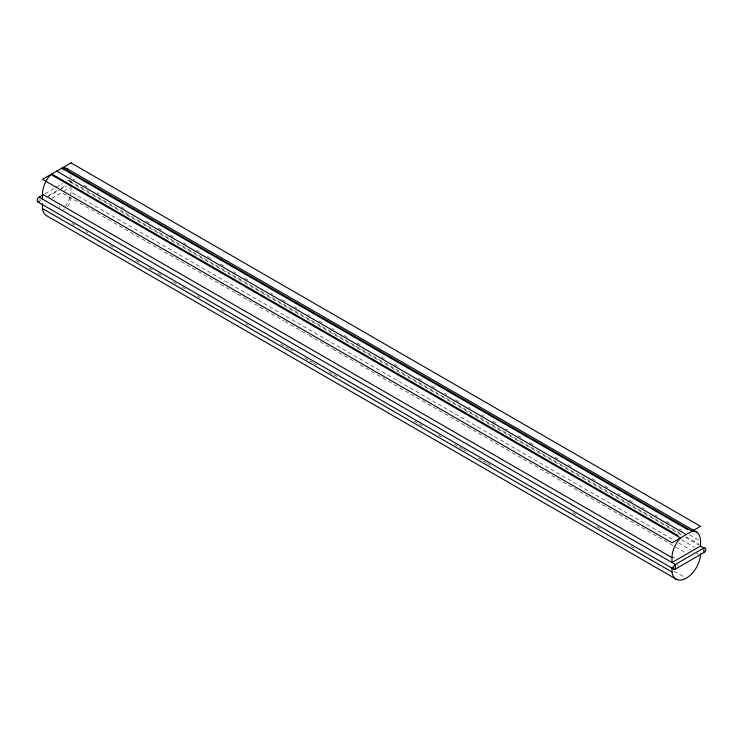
<?xml version="1.0" encoding="UTF-8"?>
<svg xmlns="http://www.w3.org/2000/svg" width="743" height="743" viewBox="0 0 743 743"><rect width="100%" height="100%" fill="white"/><g stroke="black" fill="none" stroke-linecap="round" stroke-linejoin="round"><path stroke-width="0.56" stroke-dasharray="3.71 2.79" d="M45.044 193.747L54.88 188.072M55.864 187.505L62.746 183.53M48.379 195.669L57.23 190.561M61.158 188.295L66.081 185.453M47.013 197.229L58.808 190.412M59.793 189.846L66.675 185.871M51.759 198.335L61.715 192.586L283.817 320.818M63.573 191.518L70.065 187.765M73 178.896L75.006 180.057M84.043 185.267L88.064 187.589M97.101 192.808L99.107 193.969M121.193 206.721L125.214 209.034M146.297 221.21L149.306 222.946M158.343 228.166L162.355 230.488M170.388 235.122L173.407 236.859M183.447 242.655L186.456 244.401M196.496 250.196L199.505 251.933M207.538 256.567L211.56 258.889M220.597 264.109L223.606 265.845M233.646 271.641L235.652 272.802M244.688 278.021L248.71 280.334M270.796 293.086L272.802 294.247M281.838 299.466L285.851 301.788M294.887 306.998L296.903 308.159M307.946 314.54L309.952 315.701M318.988 320.911L323.001 323.233M332.037 328.452L334.053 329.613M344.093 335.409L347.102 337.146M357.142 342.941L360.151 344.678M381.243 356.854L385.255 359.175M394.292 364.386L397.301 366.132M418.383 378.298L422.405 380.62M431.442 385.84L434.451 387.577M444.49 393.372L446.497 394.533M455.533 399.753L459.555 402.065M468.592 407.285L470.598 408.446M481.64 414.817L483.647 415.978M492.683 421.197L496.705 423.519M505.742 428.73L507.748 429.891M517.787 435.686L520.797 437.432M529.833 442.642L533.855 444.964M554.937 457.14L557.947 458.877M567.986 464.672L570.995 466.409M592.087 478.585L596.1 480.907M605.136 486.117L608.145 487.863M618.185 493.658L620.201 494.819M629.237 500.03L633.25 502.352M642.286 507.571L644.292 508.732M655.335 515.103L657.351 516.264M666.387 521.484L670.4 523.796M679.436 529.016L681.442 530.177M689.476 534.811L699.516 540.607M69.071 180.549L682.148 534.505M686.17 536.827L699.237 544.368M681.442 535.053L67.659 180.688A2.823 1.635 -60 0 1 69.656 181.849M685.464 537.375L698.513 544.907M681.442 539.669L694.491 547.21M70.994 187.227L70.994 192.112L673.409 539.91M678.433 542.808L690.479 549.764M696.507 553.247L698.513 554.408M284.82 321.403L307.946 334.749M308.949 335.325L332.065 348.671M333.068 349.256L356.194 362.603M360.216 364.924L684.897 552.374M672.926 556.962L674.941 558.123M71.792 223.411L74.811 225.148M85.854 231.528L87.86 232.689M109.945 245.441L114.97 248.338M136.053 260.514L139.071 262.251M149.111 268.047L152.12 269.783M158.148 273.266L163.163 276.164M173.203 281.959L176.212 283.696M182.239 287.179L187.264 290.076M197.304 295.872L200.313 297.609M221.395 309.785L224.414 311.521M245.496 323.697L248.506 325.434M280.631 343.981L284.653 346.303M285.656 346.879L288.665 348.625M289.668 349.201L292.686 350.937M304.732 357.894L308.744 360.216M309.757 360.792L312.766 362.528M313.769 363.113L316.778 364.85M328.833 371.806L332.845 374.128M333.848 374.704L336.858 376.441M414.167 421.077L418.188 423.399M419.191 423.974L422.2 425.72M438.268 434.989L442.28 437.311M454.335 444.268L458.347 446.589M459.35 447.165L462.369 448.902M463.372 449.487L466.381 451.224M478.427 458.18L482.448 460.493M483.452 461.078L486.461 462.815M487.464 463.4L490.482 465.137M572.807 512.67L575.825 514.407M596.908 526.583L599.917 528.319M631.039 546.291L635.061 548.603M674.217 571.218L684.257 577.014M69.712 197.201L70.065 197.991A7.811 4.504 -60 0 1 67.492 206.647M70.994 180.66L70.994 182.611M39.147 199.458L39.147 201.771M70.873 175.654A20.163 11.637 -60 0 1 70.994 177.735M70.994 192.112A20.349 11.749 -60 0 1 70.13 196.449M69.861 197.332A20.349 11.749 -60 0 1 64.548 207.538M40.884 199.616A2.823 1.635 -60 0 1 40.15 200.879M64.734 209.099A7.811 4.504 -60 0 1 63.304 209.702M59.394 207.446A7.811 4.504 -60 0 1 59.208 205.904M678.155 565.581A7.811 4.504 -60 0 1 677.597 564.364"/><path stroke-width="1.11" d="M43.085 194.88L39.147 197.155L675.341 564.457L703.853 547.99A2.823 1.635 -60 0 1 705.85 549.142A2.823 1.635 -60 0 1 703.853 552.606L675.341 569.073A2.823 1.635 -60 0 1 673.344 567.912A2.823 1.635 -60 0 1 675.341 564.457L675.341 569.073M703.853 552.606L703.853 547.99L700.519 546.068L672.006 562.535L672.006 557.649A20.163 11.637 -60 0 1 679.139 539.279L680.412 537.932L50.877 174.484L49.605 175.822A20.163 11.637 -60 0 0 42.481 194.192L42.481 199.078M66.814 168.503L696.349 531.96M61.715 168.224L687.907 529.759M56.737 171.104L686.263 534.551M51.759 173.973L677.96 535.508M42.481 194.192L672.006 557.649M37.735 201.91L673.929 569.212M42.481 203.693L42.481 208.569L672.006 572.026A20.349 11.749 -60 0 0 686.263 578.175A20.349 11.749 -60 0 0 700.519 555.569L700.519 553.609M676.799 579.531L47.273 216.083A20.349 11.749 -60 0 1 42.481 208.569M700.519 546.068L700.519 541.192A20.163 11.637 -60 0 0 693.395 531.05L692.123 531.171L62.588 167.723L63.861 167.593A20.163 11.637 -60 0 1 68.412 169.785M672.006 567.15L672.006 572.026M39.147 201.771A2.823 1.635 -60 0 1 37.299 199.644A2.823 1.635 -60 0 1 40.559 197.016M70.994 162.875L42.481 179.332L672.006 542.789L700.519 526.323L70.994 162.875"/></g></svg>
